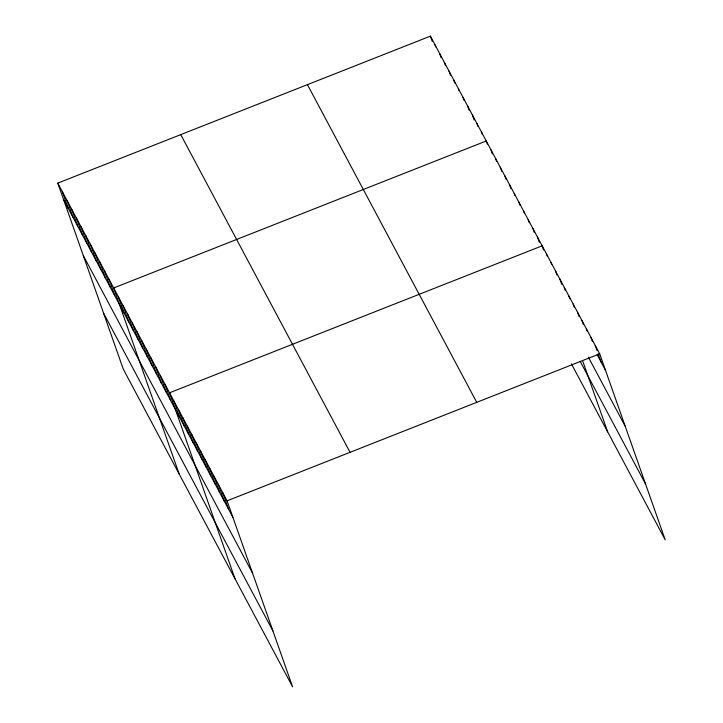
<?xml version="1.0" encoding="UTF-8"?>
<svg xmlns="http://www.w3.org/2000/svg" width="723" height="723" viewBox="0 0 723 723"><rect width="100%" height="100%" fill="white"/><g stroke="black" fill="none" stroke-linecap="round" stroke-linejoin="round"><path stroke-width="1.08" d="M57.777 183.127L227.094 500.822L292.607 686.85L123.29 369.164L57.777 183.127L430.393 36.15L599.71 353.836L665.223 539.873L571.441 363.904M227.094 500.822L599.71 353.836M597.171 354.695L605.54 370.384M588.332 357.072L625.232 426.317M580.198 361.364L645.522 483.94M307.438 84.654L476.746 402.34M180.741 134.632L350.059 452.318M63.606 199.675L232.914 517.37M83.299 255.608L252.616 573.294M103.597 313.231L272.905 630.917M595.282 345.531L597.099 350.7M598.192 353.8L601.111 362.078M590.854 337.225L592.309 341.355M586.425 328.911L587.157 330.98M581.997 320.605L583.452 324.744M577.569 312.291L579.024 316.43M573.14 303.985L574.234 307.085M568.712 295.68L569.805 298.78M564.283 287.365L565.377 290.474M559.855 279.06L561.681 284.229M555.427 270.754L556.882 274.885M550.998 262.44L551.73 264.51M546.57 254.135L547.302 256.204M543.597 249.959L542.142 245.829L169.525 392.806L235.038 578.834M582.883 361.518L607.654 431.857M537.487 237.09L539.313 242.259M532.833 228.351L534.288 232.49M528.179 219.611L529.272 222.72M523.515 210.881L524.247 212.951M518.861 202.142L519.954 205.242M514.207 193.403L514.939 195.472M509.552 184.672L511.007 188.802M504.898 175.933L505.992 179.033M500.235 167.194L501.699 171.333M495.58 158.464L496.674 161.563M490.926 149.724L492.381 153.863M487.365 144.094L486.272 140.985L113.656 287.971L179.159 473.999M481.617 132.255L482.34 134.315M476.954 123.516L478.048 126.615M472.3 114.776L474.125 119.946M467.645 106.046L469.1 110.176M462.991 97.307L464.085 100.407M458.337 88.568L459.06 90.637M453.673 79.828L454.767 82.937M449.019 71.098L450.474 75.237M444.365 62.359L445.458 65.459M439.711 53.619L441.166 57.759M435.056 44.889L435.779 46.959M430.393 36.15L432.218 41.319M222.666 492.508L228.486 509.055M218.238 484.202L224.058 500.75M213.809 475.897L219.638 492.444M209.381 467.582L215.21 484.13M204.952 459.277L210.782 475.824M200.524 450.971L206.353 467.519M196.096 442.657L201.925 459.204M191.667 434.351L197.496 450.899M187.239 426.037L193.068 442.584M182.811 417.731L188.64 434.279M178.382 409.426L184.211 425.974M173.954 401.111L179.783 417.659M164.871 384.067L170.7 400.614M160.217 375.336L166.037 391.884M155.553 366.597L161.383 383.145M150.899 357.858L156.728 374.406M146.245 349.128L152.074 365.675M141.591 340.388L147.42 356.936M136.936 331.649L142.756 348.197M132.273 322.91L138.102 339.458M127.619 314.18L133.448 330.727M122.964 305.44L128.793 321.988M118.31 296.701L124.139 313.249M108.992 279.232L114.821 295.779M104.338 270.492L110.167 287.04M99.684 261.762L105.513 278.31M95.029 253.023L100.859 269.571M90.375 244.284L96.195 260.831M85.712 235.553L91.541 252.101M81.057 226.814L86.887 243.362M76.403 218.075L82.232 234.623M71.749 209.345L77.578 225.892M67.094 200.605L72.915 217.153M62.431 191.866L68.26 208.414"/></g></svg>
